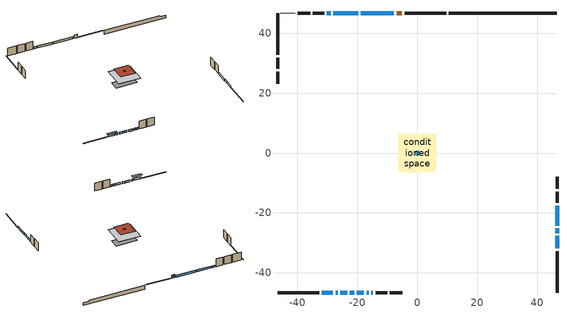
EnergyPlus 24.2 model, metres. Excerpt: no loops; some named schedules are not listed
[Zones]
conditioned space
 floor outside (Floor1 construction): -0.82,-0.82 -0.82,0.82 0.82,0.82 0.82,-0.82 z0.99
 floor adiabatic (AdiabaticFloorConstruction): -6.42,-6.42 -6.42,6.42 6.42,6.42 6.42,-6.42 z3.43
 floor foundation (Slab1 construction): -6.19,-2.82 -6.19,2.82 6.19,2.82 6.19,-2.82 z-1.32
 wall outside (RimJoist1 construction): 9.66,46.6 -4.22,46.6 / -46.6,-46.6 -32.72,-46.6 / -46.6,46.6 -46.6,32.72 / 46.6,-46.6 46.6,-32.72 z0.99:1.29
 wall outside (AdiabaticWallConstruction 1): -5.15,46.6 -6.87,46.6 z0.99:3.02
 wall outside (AdiabaticWallConstruction): -31.79,-46.6 -28.18,-46.6 z0.99:2.44; -27.26,-46.6 -26.55,-46.6 / -7.79,46.6 -18.79,46.6 / 46.6,-31.79 46.6,-27.65 / -25.63,-46.6 -23.41,-46.6 / -22.49,-46.6 -21.04,-46.6 / -20.11,-46.6 -17.8,-46.6 / 46.6,-26.72 46.6,-25.15 / -16.87,-46.6 -16.24,-46.6 / -19.71,46.6 -27.96,46.6 / 46.6,-24.22 46.6,-17.57 / -15.31,-46.6 -14.76,-46.6 / -28.89,46.6 -30.12,46.6 z0.99:2.21
 wall outside (Wall1 construction): -31.05,46.6 -34.81,46.6 / -13.84,-46.6 -10.07,-46.6 / -46.6,31.79 -46.6,28.03 / 46.6,-16.64 46.6,-12.88 z0.99:5.87
 wall outside (Wall2 construction): -35.74,46.6 -39.8,46.6 / -9.15,-46.6 -5.08,-46.6 / -46.6,27.1 -46.6,23.04 / 46.6,-11.95 46.6,-7.88 z0.99:5.87
 wall foundation (FoundationWall1 construction): 10.58,46.6,-1.32 10.58,46.6,0.99 43,46.6,0.99 43,46.6,0.24 46.6,46.6,0.24 46.6,46.6,-1.32
 wall adiabatic (Wall3 construction): -40.73,46.6 -45.67,46.6 z0.99:5.87
 window (WindowConstruction): -31.79,-46.6 -28.18,-46.6 z0.99:2.44
 window (WindowConstruction 5): -27.25,-46.6 -26.56,-46.6 z0.99:2.21
 window (WindowConstruction 6): -7.79,46.6 -18.79,46.6 z0.99:2.21
 window (WindowConstruction 7): 46.6,-31.79 46.6,-27.65 z0.99:2.21
 window (WindowConstruction 8): -25.63,-46.6 -23.42,-46.6 z0.99:2.21
 window (WindowConstruction 9): -22.49,-46.6 -21.04,-46.6 z0.99:2.21
 window (WindowConstruction 10): -20.11,-46.6 -17.8,-46.6 z0.99:2.21
 window (WindowConstruction 11): 46.6,-26.72 46.6,-25.15 z0.99:2.21
 window (WindowConstruction 12): -16.87,-46.6 -16.24,-46.6 z0.99:2.21
 window (WindowConstruction 1): -19.71,46.6 -27.96,46.6 z0.99:2.21
 window (WindowConstruction 2): 46.6,-24.22 46.6,-17.57 z0.99:2.21
 window (WindowConstruction 3): -15.31,-46.6 -14.77,-46.6 z0.99:2.21
 window (WindowConstruction 4): -28.89,46.6 -30.12,46.6 z0.99:2.21
 door (Door): -5.15,46.6 -6.86,46.6 z0.99:3.02
 ceiling adiabatic (AdiabaticFloorConstruction): 6.42,-6.42 6.42,6.42 -6.42,6.42 -6.42,-6.42 z3.43
 roof outside (Roof1 construction): -4.22,4.22 -4.22,-4.22 4.22,-4.22 4.22,4.22 z5.87
 roof outside (AdiabaticRoofConstruction): -0.57,0.57 -0.57,-0.57 0.57,-0.57 0.57,0.57 z5.87
 skylight (SkylightConstruction): -0.57,0.57 -0.57,-0.57 0.57,-0.57 0.57,0.57 z5.87
shading: -27.27,-46.6 -32.7,-46.6 -32.7,-47.82 -27.27,-47.82 z3.35
[Building]
Building 1: Terrain=Suburbs
[Site:Location]
Montreal Intl AP_QC: Latitude {deg}=45.47; Longitude {deg}=-73.74; Time Zone {hr}=-5; Elevation {m}=36; Keep Site Location Information=Yes
[Site:GroundTemperature:Shallow]
2.07863, -0.316383, -0.508184, 0.628371, 5.19101, 9.73239, 13.6695, 16.1636, 16.3755, 14.347, 10.5102, 6.10817
[Site:WaterMainsTemperature]
Calculation Method=Schedule; Temperature Schedule=mains temperature schedule
[Material] Roughness=Rough; Thermal Absorptance=0.9
Name | Thickness {m} | Conductivity {W/m-K} | Density {kg/m3} | Specific Heat {J/kg-K} | Solar Absorptance | Visible Absorptance
asphalt or fiberglass shingles | 0.00635 | 0.162714 | 1121.4 | 1465.45 | 0.84 | 0.84
asphalt or fiberglass shingles 1 | 0.00635 | 0.162714 | 1121.4 | 1465.45 | 0.7 | 0.7
concrete 4.0 in. | 0.1016 | 1.803125 | 2242.8 | 837.4 | 0.7 | 0.7
concrete 8.0 in. | 0.2032 | 1.803125 | 2242.8 | 837.4 | 0.7 | 0.7
door material | 0.04445 | 0.0451087 | 512.64 | 1214.23 | 0.7 | 0.7
exterior vertical ins | 0.0445518 | 0.029427 | 32.04 | 1214.23 | 0.7 | 0.7
floor covering | 0.0127 | 0.0433444 | 54.468 | 1339.84 | 0.6 | 0.6
floor rigid ins; rim joist rigid ins; wall rigid ins | 0.051816 | 0.029427 | 32.04 | 1214.23 | 0.7 | 0.7
floor rigid ins 1; roof rigid ins 1; wall rigid ins 2 | 0.512978 | 0.029427 | 32.04 | 1214.23 | 0.7 | 0.7
floor stud and cavity | 0.1397 | 0.0881335 | 92.3553 | 1139.71 | 0.7 | 0.7
floor stud and cavity 1 | 0.1397 | 1.75129 | 37.0049 | 1207.88 | 0.7 | 0.7
furniture material conditioned space 1 | 0.1524 | 0.115458 | 640.8 | 1214.23 | 0.6 | 0.6
gypsum board | 0.0127 | 0.160291 | 801 | 837.4 | 0.6 | 0.6
gypsum board 1 | 0.0127 | 0.160291 | 801 | 837.4 | 0.7 | 0.7
osb sheathing 0.5 in. | 0.0127 | 0.115458 | 512.64 | 1214.23 | 0.7 | 0.7
osb sheathing 0.75 in. | 0.01905 | 0.115458 | 512.64 | 1214.23 | 0.7 | 0.7
osb sheathing 2.0 in. | 0.0508 | 0.115458 | 512.64 | 1214.23 | 0.7 | 0.7
rim joist stud and cavity | 0.0508 | 0.0327625 | 125.044 | 1163.47 | 0.6 | 0.6
roof rigid ins | 0.103632 | 0.029427 | 32.04 | 1214.23 | 0.7 | 0.7
roof stud and cavity | 0.2032 | 0.259362 | 78.34581 | 1123.46 | 0.7 | 0.7
roof stud and cavity 1 | 0.18415 | 1.7868 | 37.0049 | 1207.88 | 0.6 | 0.6
wall rigid ins 1 | 0.051816 | 0.029427 | 32.04 | 1214.23 | 0 | 0
wall stud and cavity | 0.1397 | 0.155262 | 139.0536 | 1170.24 | 0.7 | 0.7
wall stud and cavity 1 | 0.1397 | 0.154657 | 139.0536 | 1170.24 | 0.7 | 0.7
wall stud and cavity 2 | 0.1397 | 0.131021 | 139.0536 | 1170.24 | 0.7 | 0.7
wall stud and cavity 3 | 0.0889 | 0.380278 | 52.3479 | 1209.89 | 0.7 | 0.7
wall stud and cavity 4 | 0.0889 | 0.391764 | 83.0341 | 1211.67 | 0.7 | 0.7
wood siding | 0.0254 | 0.102417 | 544.68 | 1172.36 | 0 | 0
wood siding 1; wood siding 2; wood siding 3 | 0.0254 | 0.102417 | 544.68 | 1172.36 | 0.7 | 0.7
[WindowMaterial:SimpleGlazingSystem]
Name | U-Factor {W/m2-K} | Solar Heat Gain Coefficient
SkylightMaterial | 3.40677 | 0.6921
WindowMaterial | 2.787898 | 0.69
WindowMaterial 1 | 2.79017 | 0.69
WindowMaterial 10 | 2.95653 | 0.63
WindowMaterial 2 | 2.96448 | 0.62
WindowMaterial 3 | 2.77597 | 0.65
WindowMaterial 4 | 2.95256 | 0.64
WindowMaterial 5 | 2.78165 | 0.67
WindowMaterial 6 | 2.78279 | 0.67
WindowMaterial 7 | 2.949721 | 0.64
WindowMaterial 8 | 3.38068 | 0.71
WindowMaterial 9 | 2.77143 | 0.64
[Construction]
AdiabaticFloorConstruction: floor stud and cavity 1, floor rigid ins 1, osb sheathing 0.75 in., floor covering
AdiabaticRoofConstruction: asphalt or fiberglass shingles 1, roof rigid ins 1, osb sheathing 0.75 in., roof stud and cavity 1
AdiabaticWallConstruction: wood siding 2, wall rigid ins 2, wall stud and cavity 3, gypsum board
AdiabaticWallConstruction 1: wood siding 3, wall rigid ins 2, wall stud and cavity 3, gypsum board
Door: door material
Floor1 construction: floor stud and cavity, floor rigid ins, osb sheathing 0.75 in., floor covering
FoundationWall1 construction: concrete 8.0 in., gypsum board 1
furniture construction conditioned space 1: furniture material conditioned space 1
PartitionWallConstruction: gypsum board, wall stud and cavity 4, gypsum board
RimJoist1 construction: wood siding 1, rim joist rigid ins, osb sheathing 2.0 in., rim joist stud and cavity
Roof1 construction: asphalt or fiberglass shingles, roof rigid ins, osb sheathing 0.75 in., roof stud and cavity, gypsum board
SkylightConstruction: SkylightMaterial
Slab1 construction: concrete 4.0 in.
Wall1 construction: wood siding, wall rigid ins, osb sheathing 0.5 in., wall stud and cavity, gypsum board
Wall2 construction: wood siding, wall rigid ins, osb sheathing 0.5 in., wall stud and cavity 1, gypsum board
Wall3 construction: wall rigid ins 1, osb sheathing 0.5 in., wall stud and cavity 2, gypsum board
WindowConstruction; WindowConstruction 2: WindowMaterial
WindowConstruction 1; WindowConstruction 6: WindowMaterial 1
WindowConstruction 10: WindowMaterial 8
WindowConstruction 11: WindowMaterial 9
WindowConstruction 12: WindowMaterial 10
WindowConstruction 3: WindowMaterial 2
WindowConstruction 4: WindowMaterial 3
WindowConstruction 5: WindowMaterial 4
WindowConstruction 7: WindowMaterial 5
WindowConstruction 8: WindowMaterial 6
WindowConstruction 9: WindowMaterial 7
[Zone]
conditioned space: Multiplier=1; Volume {m3}=586; Part of Total Floor Area=Yes
[Space]
conditioned space 1: Zone=conditioned space; Volume {m3}=586
[SurfaceProperty:ExposedFoundationPerimeter]
Slab1: Exposed Perimeter Calculation Method=TotalExposedPerimeter; Total Exposed Perimeter {m}=36.012
[InternalMass] Zone or ZoneList=conditioned space; Space or SpaceList=conditioned space 1
Name | Construction | Surface Area {m2}
furniture mass conditioned space 1 | furniture construction conditioned space 1 | 94.8522
partition wall mass | PartitionWallConstruction | 237.131
[Lights]
interior lighting: Zone or ZoneList or Space or SpaceList=conditioned space 1; Schedule=interior lighting schedule; Design Level Calculation Method=LightingLevel; Lighting Level {W}=343.2; Return Air Fraction=0; Fraction Radiant=0.6; Fraction Visible=0.2; Fraction Replaceable=1
[People]
occupants: Zone or ZoneList or Space or SpaceList=conditioned space 1; Number of People Schedule=occupants schedule; Number of People Calculation Method=People; Number of People=3; Fraction Radiant=0.314171; Sensible Heat Fraction=0.56303; Activity Level Schedule=occupants activity schedule; Carbon Dioxide Generation Rate {m3/s-W}=0; Enable ASHRAE 55 Comfort Warnings=No; Mean Radiant Temperature Calculation Type=EnclosureAveraged
[ElectricEquipment] Zone or ZoneList or Space or SpaceList=conditioned space 1; Design Level Calculation Method=EquipmentLevel
Name | Schedule | Design Level {W} | Fraction Latent | Fraction Radiant | Fraction Lost
clothes dryer | clothes dryer schedule | 140.772 | 0.015 | 0.081 | 0.85
clothes washer | clothes washer schedule | 32.1985 | 0.03 | 0.162 | 0.7
cooking range | cooking range schedule | 208.969 | 0.08 | 0.432 | 0.2
dishwasher | dishwasher schedule | 66.8632 | 0.3 | 0.18 | 0.4
fridge | fridge schedule | 72.9452 | 0 | 0.6 | 0
mech vent house fan | mech vent house fan schedule | 200 | 0 | 0 | 1
mech vent house fan cfis | mech vent house fan cfis schedule | 0 | 0 | 0 | 0
misc plug loads | misc plug loads schedule | 494.7 | 0.045 | 0.513 | 0.1
whole house fan | Always On Discrete | 0 | 0 | 0 | 1
[OtherEquipment] Zone or ZoneList or Space or SpaceList=conditioned space 1; Design Level Calculation Method=EquipmentLevel
Name | Fuel Type | Schedule | Design Level {W} | Fraction Latent | Fraction Radiant | Fraction Lost
clothes dryer 1 | Electricity | clothes dryer schedule | 0 | 0.015 | 0.081 | 0.85
cooking range 1 | Electricity | cooking range schedule | 0 | 0.08 | 0.432 | 0.2
general water use latent | None | general water use schedule | 59.3978 | 1 | 0 | 0
general water use sensible | None | general water use schedule | -58.539 | 0 | 0.6 | 0
mech vent house fan latent load | None | Always On Discrete | 0 | 1 | 0 | 0
mech vent house fan sensible load | None | Always On Discrete | 0 | 0 | 0 | 0
water heater energy adjustment1 | Electricity | Always On Discrete | 0.01 | 0 | 0 | 1
[ZoneInfiltration:DesignFlowRate] Zone or ZoneList or Space or SpaceList=conditioned space 1; Schedule=Always On Discrete; Design Flow Rate Calculation Method=Flow/Zone; Design Flow Rate {m3/s}=0
infil flow; natural vent flow; whole house fan flow
[Foundation:Kiva]
Foundation Kiva 1: Initial Indoor Air Temperature {C}=21; Wall Height Above Grade {m}=0.98999; Wall Depth Below Slab {m}=0.2032; Custom Block Material Name 1=exterior vertical ins; Custom Block Depth 1 {m}=2.30999; Custom Block X Position 1 {m}=0.2159; Custom Block Z Position 1 {m}=0
[Foundation:Kiva:Settings]
Soil Conductivity {W/m-K}=0.849921; Soil Density {kg/m3}=1842.3; Soil Specific Heat {J/kg-K}=418.7; Ground Solar Absorptivity=0.9; Ground Thermal Absorptivity=0.9; Ground Surface Roughness {m}=0.03; Far-Field Width {m}=40; Deep-Ground Boundary Condition=ZeroFlux; Deep-Ground Depth {m}=40; Minimum Cell Dimension {m}=0.2; Maximum Cell Growth Coefficient=3; Simulation Timestep=Timestep
[Exterior:Lights]
exterior lighting: Schedule=exterior lighting schedule; Design Level {W}=75.6
[Schedule:Day:Interval]
interior lighting schedule day: No, 01:00, 0.108182, 04:00, 0.0901515, 05:00, 0.0991667, 06:00, 0.162273, 07:00, 0.270455, 08:00, 0.342576, 10:00, 0.369621, 11:00, 0.351591, 12:00, 0.333561, 13:00, 0.324545, 14:00, 0.31553, 15:00, 0.333561, 16:00, 0.369621, 17:00, 0.450758, 18:00, 0.585985, 19:00, 0.775303, 20:00, 0.955606, 21:00, 0.991667, 22:00, 0.712197, 23:00, 0.360606, 24:00, 0.162273
interior lighting schedule day 1: No, 01:00, 0.100909, 04:00, 0.0840909, 05:00, 0.0925, 06:00, 0.151364, 07:00, 0.252273, 08:00, 0.319545, 10:00, 0.344773, 11:00, 0.327955, 12:00, 0.311136, 13:00, 0.302727, 14:00, 0.294318, 15:00, 0.311136, 16:00, 0.344773, 17:00, 0.420455, 18:00, 0.546591, 19:00, 0.723182, 20:00, 0.891364, 21:00, 0.925, 22:00, 0.664318, 23:00, 0.336364, 24:00, 0.151364
interior lighting schedule day 2: No, 01:00, 0.0927273, 04:00, 0.0772727, 05:00, 0.085, 06:00, 0.139091, 07:00, 0.231818, 08:00, 0.293636, 10:00, 0.316818, 11:00, 0.301364, 12:00, 0.285909, 13:00, 0.278182, 14:00, 0.270455, 15:00, 0.285909, 16:00, 0.316818, 17:00, 0.386364, 18:00, 0.502273, 19:00, 0.664545, 20:00, 0.819091, 21:00, 0.85, 22:00, 0.610455, 23:00, 0.309091, 24:00, 0.139091
interior lighting schedule default day: No, 24:00, 0
[Schedule:Week:Daily]
interior lighting schedule Week Rule - Jan1-Jan27: interior lighting schedule day, interior lighting schedule day, interior lighting schedule day, interior lighting schedule day, interior lighting schedule day, interior lighting schedule day, interior lighting schedule day, interior lighting schedule default day, interior lighting schedule default day, interior lighting schedule default day, interior lighting schedule default day, interior lighting schedule default day
interior lighting schedule Week Rule - Jan28-Feb3: interior lighting schedule day, interior lighting schedule day, interior lighting schedule day, interior lighting schedule day, interior lighting schedule day 1, interior lighting schedule day 1, interior lighting schedule day 1, interior lighting schedule default day, interior lighting schedule default day, interior lighting schedule default day, interior lighting schedule default day, interior lighting schedule default day
interior lighting schedule Week Rule - Feb4-Feb24: interior lighting schedule day 1, interior lighting schedule day 1, interior lighting schedule day 1, interior lighting schedule day 1, interior lighting schedule day 1, interior lighting schedule day 1, interior lighting schedule day 1, interior lighting schedule default day, interior lighting schedule default day, interior lighting schedule default day, interior lighting schedule default day, interior lighting schedule default day
interior lighting schedule Week Rule - Feb25-Mar3: interior lighting schedule day 1, interior lighting schedule day 1, interior lighting schedule day 1, interior lighting schedule day 1, interior lighting schedule day 2, interior lighting schedule day 2, interior lighting schedule day 2, interior lighting schedule default day, interior lighting schedule default day, interior lighting schedule default day, interior lighting schedule default day, interior lighting schedule default day
interior lighting schedule Week Rule - Mar4-Mar31: interior lighting schedule day 2, interior lighting schedule day 2, interior lighting schedule day 2, interior lighting schedule day 2, interior lighting schedule day 2, interior lighting schedule day 2, interior lighting schedule day 2, interior lighting schedule default day, interior lighting schedule default day, interior lighting schedule default day, interior lighting schedule default day, interior lighting schedule default day
interior lighting schedule Week Rule - Apr1-Apr28: interior lighting schedule day 3, interior lighting schedule day 3, interior lighting schedule day 3, interior lighting schedule day 3, interior lighting schedule day 3, interior lighting schedule day 3, interior lighting schedule day 3, interior lighting schedule default day, interior lighting schedule default day, interior lighting schedule default day, interior lighting schedule default day, interior lighting schedule default day
interior lighting schedule Week Rule - Apr29-May5: interior lighting schedule day 3, interior lighting schedule day 3, interior lighting schedule day 4, interior lighting schedule day 4, interior lighting schedule day 4, interior lighting schedule day 4, interior lighting schedule day 4, interior lighting schedule default day, interior lighting schedule default day, interior lighting schedule default day, interior lighting schedule default day, interior lighting schedule default day
interior lighting schedule Week Rule - May6-May26: interior lighting schedule day 4, interior lighting schedule day 4, interior lighting schedule day 4, interior lighting schedule day 4, interior lighting schedule day 4, interior lighting schedule day 4, interior lighting schedule day 4, interior lighting schedule default day, interior lighting schedule default day, interior lighting schedule default day, interior lighting schedule default day, interior lighting schedule default day
interior lighting schedule Week Rule - May27-Jun2: interior lighting schedule day 4, interior lighting schedule day 4, interior lighting schedule day 4, interior lighting schedule day 4, interior lighting schedule day 4, interior lighting schedule day 5, interior lighting schedule day 5, interior lighting schedule default day, interior lighting schedule default day, interior lighting schedule default day, interior lighting schedule default day, interior lighting schedule default day
interior lighting schedule Week Rule - Jun3-Jun30: interior lighting schedule day 5, interior lighting schedule day 5, interior lighting schedule day 5, interior lighting schedule day 5, interior lighting schedule day 5, interior lighting schedule day 5, interior lighting schedule day 5, interior lighting schedule default day, interior lighting schedule default day, interior lighting schedule default day, interior lighting schedule default day, interior lighting schedule default day
interior lighting schedule Week Rule - Jul1-Jul28: interior lighting schedule day 6, interior lighting schedule day 6, interior lighting schedule day 6, interior lighting schedule day 6, interior lighting schedule day 6, interior lighting schedule day 6, interior lighting schedule day 6, interior lighting schedule default day, interior lighting schedule default day, interior lighting schedule default day, interior lighting schedule default day, interior lighting schedule default day
interior lighting schedule Week Rule - Jul29-Aug4: interior lighting schedule day 6, interior lighting schedule day 6, interior lighting schedule day 6, interior lighting schedule day 7, interior lighting schedule day 7, interior lighting schedule day 7, interior lighting schedule day 7, interior lighting schedule default day, interior lighting schedule default day, interior lighting schedule default day, interior lighting schedule default day, interior lighting schedule default day
interior lighting schedule Week Rule - Aug5-Aug25: interior lighting schedule day 7, interior lighting schedule day 7, interior lighting schedule day 7, interior lighting schedule day 7, interior lighting schedule day 7, interior lighting schedule day 7, interior lighting schedule day 7, interior lighting schedule default day, interior lighting schedule default day, interior lighting schedule default day, interior lighting schedule default day, interior lighting schedule default day
interior lighting schedule Week Rule - Aug26-Sep1: interior lighting schedule day 7, interior lighting schedule day 7, interior lighting schedule day 7, interior lighting schedule day 7, interior lighting schedule day 7, interior lighting schedule day 7, interior lighting schedule day 8, interior lighting schedule default day, interior lighting schedule default day, interior lighting schedule default day, interior lighting schedule default day, interior lighting schedule default day
interior lighting schedule Week Rule - Sep2-Sep29: interior lighting schedule day 8, interior lighting schedule day 8, interior lighting schedule day 8, interior lighting schedule day 8, interior lighting schedule day 8, interior lighting schedule day 8, interior lighting schedule day 8, interior lighting schedule default day, interior lighting schedule default day, interior lighting schedule default day, interior lighting schedule default day, interior lighting schedule default day
interior lighting schedule Week Rule - Sep30-Oct6: interior lighting schedule day 8, interior lighting schedule day 9, interior lighting schedule day 9, interior lighting schedule day 9, interior lighting schedule day 9, interior lighting schedule day 9, interior lighting schedule day 9, interior lighting schedule default day, interior lighting schedule default day, interior lighting schedule default day, interior lighting schedule default day, interior lighting schedule default day
interior lighting schedule Week Rule - Oct7-Oct27: interior lighting schedule day 9, interior lighting schedule day 9, interior lighting schedule day 9, interior lighting schedule day 9, interior lighting schedule day 9, interior lighting schedule day 9, interior lighting schedule day 9, interior lighting schedule default day, interior lighting schedule default day, interior lighting schedule default day, interior lighting schedule default day, interior lighting schedule default day
interior lighting schedule Week Rule - Oct28-Nov3: interior lighting schedule day 9, interior lighting schedule day 9, interior lighting schedule day 9, interior lighting schedule day 9, interior lighting schedule day 10, interior lighting schedule day 10, interior lighting schedule day 10, interior lighting schedule default day, interior lighting schedule default day, interior lighting schedule default day, interior lighting schedule default day, interior lighting schedule default day
interior lighting schedule Week Rule - Nov4-Nov24: interior lighting schedule day 10, interior lighting schedule day 10, interior lighting schedule day 10, interior lighting schedule day 10, interior lighting schedule day 10, interior lighting schedule day 10, interior lighting schedule day 10, interior lighting schedule default day, interior lighting schedule default day, interior lighting schedule default day, interior lighting schedule default day, interior lighting schedule default day
interior lighting schedule Week Rule - Nov25-Dec1: interior lighting schedule day 10, interior lighting schedule day 10, interior lighting schedule day 10, interior lighting schedule day 10, interior lighting schedule day 10, interior lighting schedule day 10, interior lighting schedule day 11, interior lighting schedule default day, interior lighting schedule default day, interior lighting schedule default day, interior lighting schedule default day, interior lighting schedule default day
interior lighting schedule Week Rule - Dec2-Dec31: interior lighting schedule day 11, interior lighting schedule day 11, interior lighting schedule day 11, interior lighting schedule day 11, interior lighting schedule day 11, interior lighting schedule day 11, interior lighting schedule day 11, interior lighting schedule default day, interior lighting schedule default day, interior lighting schedule default day, interior lighting schedule default day, interior lighting schedule default day
occupants schedule Week Rule - Jan1-Dec31: occupants schedule day, occupants schedule day, occupants schedule day, occupants schedule day, occupants schedule day, occupants schedule day, occupants schedule day, occupants schedule default day, occupants schedule default day, occupants schedule default day, occupants schedule default day, occupants schedule default day
clothes dryer schedule Week Rule - Jan1-Dec31: clothes dryer schedule day, clothes dryer schedule day, clothes dryer schedule day, clothes dryer schedule day, clothes dryer schedule day, clothes dryer schedule day, clothes dryer schedule day, clothes dryer schedule default day, clothes dryer schedule default day, clothes dryer schedule default day, clothes dryer schedule default day, clothes dryer schedule default day
clothes washer schedule Week Rule - Jan1-Dec31: clothes washer schedule day, clothes washer schedule day, clothes washer schedule day, clothes washer schedule day, clothes washer schedule day, clothes washer schedule day, clothes washer schedule day, clothes washer schedule default day, clothes washer schedule default day, clothes washer schedule default day, clothes washer schedule default day, clothes washer schedule default day
cooking range schedule Week Rule - Jan1-Dec31: cooking range schedule day, cooking range schedule day, cooking range schedule day, cooking range schedule day, cooking range schedule day, cooking range schedule day, cooking range schedule day, cooking range schedule default day, cooking range schedule default day, cooking range schedule default day, cooking range schedule default day, cooking range schedule default day
dishwasher schedule Week Rule - Jan1-Dec31: dishwasher schedule day, dishwasher schedule day, dishwasher schedule day, dishwasher schedule day, dishwasher schedule day, dishwasher schedule day, dishwasher schedule day, dishwasher schedule default day, dishwasher schedule default day, dishwasher schedule default day, dishwasher schedule default day, dishwasher schedule default day
misc plug loads schedule Week Rule - Jan1-Dec31: misc plug loads schedule day, misc plug loads schedule day, misc plug loads schedule day, misc plug loads schedule day, misc plug loads schedule day, misc plug loads schedule day, misc plug loads schedule day, misc plug loads schedule default day, misc plug loads schedule default day, misc plug loads schedule default day, misc plug loads schedule default day, misc plug loads schedule default day
general water use schedule Week Rule - Jan1-Dec31: general water use schedule day, general water use schedule day, general water use schedule day, general water use schedule day, general water use schedule day, general water use schedule day, general water use schedule day, general water use schedule default day, general water use schedule default day, general water use schedule default day, general water use schedule default day, general water use schedule default day
exterior lighting schedule Week Rule - Jan1-Jan27: exterior lighting schedule day, exterior lighting schedule day, exterior lighting schedule day, exterior lighting schedule day, exterior lighting schedule day, exterior lighting schedule day, exterior lighting schedule day, exterior lighting schedule default day, exterior lighting schedule default day, exterior lighting schedule default day, exterior lighting schedule default day, exterior lighting schedule default day
exterior lighting schedule Week Rule - Jan28-Feb3: exterior lighting schedule day, exterior lighting schedule day, exterior lighting schedule day, exterior lighting schedule day, exterior lighting schedule day 1, exterior lighting schedule day 1, exterior lighting schedule day 1, exterior lighting schedule default day, exterior lighting schedule default day, exterior lighting schedule default day, exterior lighting schedule default day, exterior lighting schedule default day
exterior lighting schedule Week Rule - Feb4-Feb24: exterior lighting schedule day 1, exterior lighting schedule day 1, exterior lighting schedule day 1, exterior lighting schedule day 1, exterior lighting schedule day 1, exterior lighting schedule day 1, exterior lighting schedule day 1, exterior lighting schedule default day, exterior lighting schedule default day, exterior lighting schedule default day, exterior lighting schedule default day, exterior lighting schedule default day
exterior lighting schedule Week Rule - Feb25-Mar3: exterior lighting schedule day 1, exterior lighting schedule day 1, exterior lighting schedule day 1, exterior lighting schedule day 1, exterior lighting schedule day 2, exterior lighting schedule day 2, exterior lighting schedule day 2, exterior lighting schedule default day, exterior lighting schedule default day, exterior lighting schedule default day, exterior lighting schedule default day, exterior lighting schedule default day
exterior lighting schedule Week Rule - Mar4-Mar31: exterior lighting schedule day 2, exterior lighting schedule day 2, exterior lighting schedule day 2, exterior lighting schedule day 2, exterior lighting schedule day 2, exterior lighting schedule day 2, exterior lighting schedule day 2, exterior lighting schedule default day, exterior lighting schedule default day, exterior lighting schedule default day, exterior lighting schedule default day, exterior lighting schedule default day
exterior lighting schedule Week Rule - Apr1-Apr28: exterior lighting schedule day 3, exterior lighting schedule day 3, exterior lighting schedule day 3, exterior lighting schedule day 3, exterior lighting schedule day 3, exterior lighting schedule day 3, exterior lighting schedule day 3, exterior lighting schedule default day, exterior lighting schedule default day, exterior lighting schedule default day, exterior lighting schedule default day, exterior lighting schedule default day
exterior lighting schedule Week Rule - Apr29-May5: exterior lighting schedule day 3, exterior lighting schedule day 3, exterior lighting schedule day 4, exterior lighting schedule day 4, exterior lighting schedule day 4, exterior lighting schedule day 4, exterior lighting schedule day 4, exterior lighting schedule default day, exterior lighting schedule default day, exterior lighting schedule default day, exterior lighting schedule default day, exterior lighting schedule default day
exterior lighting schedule Week Rule - May6-May26: exterior lighting schedule day 4, exterior lighting schedule day 4, exterior lighting schedule day 4, exterior lighting schedule day 4, exterior lighting schedule day 4, exterior lighting schedule day 4, exterior lighting schedule day 4, exterior lighting schedule default day, exterior lighting schedule default day, exterior lighting schedule default day, exterior lighting schedule default day, exterior lighting schedule default day
exterior lighting schedule Week Rule - May27-Jun2: exterior lighting schedule day 4, exterior lighting schedule day 4, exterior lighting schedule day 4, exterior lighting schedule day 4, exterior lighting schedule day 4, exterior lighting schedule day 5, exterior lighting schedule day 5, exterior lighting schedule default day, exterior lighting schedule default day, exterior lighting schedule default day, exterior lighting schedule default day, exterior lighting schedule default day
exterior lighting schedule Week Rule - Jun3-Jun30: exterior lighting schedule day 5, exterior lighting schedule day 5, exterior lighting schedule day 5, exterior lighting schedule day 5, exterior lighting schedule day 5, exterior lighting schedule day 5, exterior lighting schedule day 5, exterior lighting schedule default day, exterior lighting schedule default day, exterior lighting schedule default day, exterior lighting schedule default day, exterior lighting schedule default day
exterior lighting schedule Week Rule - Jul1-Jul28: exterior lighting schedule day 6, exterior lighting schedule day 6, exterior lighting schedule day 6, exterior lighting schedule day 6, exterior lighting schedule day 6, exterior lighting schedule day 6, exterior lighting schedule day 6, exterior lighting schedule default day, exterior lighting schedule default day, exterior lighting schedule default day, exterior lighting schedule default day, exterior lighting schedule default day
exterior lighting schedule Week Rule - Jul29-Aug4: exterior lighting schedule day 6, exterior lighting schedule day 6, exterior lighting schedule day 6, exterior lighting schedule day 7, exterior lighting schedule day 7, exterior lighting schedule day 7, exterior lighting schedule day 7, exterior lighting schedule default day, exterior lighting schedule default day, exterior lighting schedule default day, exterior lighting schedule default day, exterior lighting schedule default day
exterior lighting schedule Week Rule - Aug5-Aug25: exterior lighting schedule day 7, exterior lighting schedule day 7, exterior lighting schedule day 7, exterior lighting schedule day 7, exterior lighting schedule day 7, exterior lighting schedule day 7, exterior lighting schedule day 7, exterior lighting schedule default day, exterior lighting schedule default day, exterior lighting schedule default day, exterior lighting schedule default day, exterior lighting schedule default day
exterior lighting schedule Week Rule - Aug26-Sep1: exterior lighting schedule day 7, exterior lighting schedule day 7, exterior lighting schedule day 7, exterior lighting schedule day 7, exterior lighting schedule day 7, exterior lighting schedule day 7, exterior lighting schedule day 8, exterior lighting schedule default day, exterior lighting schedule default day, exterior lighting schedule default day, exterior lighting schedule default day, exterior lighting schedule default day
exterior lighting schedule Week Rule - Sep2-Sep29: exterior lighting schedule day 8, exterior lighting schedule day 8, exterior lighting schedule day 8, exterior lighting schedule day 8, exterior lighting schedule day 8, exterior lighting schedule day 8, exterior lighting schedule day 8, exterior lighting schedule default day, exterior lighting schedule default day, exterior lighting schedule default day, exterior lighting schedule default day, exterior lighting schedule default day
exterior lighting schedule Week Rule - Sep30-Oct6: exterior lighting schedule day 8, exterior lighting schedule day 9, exterior lighting schedule day 9, exterior lighting schedule day 9, exterior lighting schedule day 9, exterior lighting schedule day 9, exterior lighting schedule day 9, exterior lighting schedule default day, exterior lighting schedule default day, exterior lighting schedule default day, exterior lighting schedule default day, exterior lighting schedule default day
exterior lighting schedule Week Rule - Oct7-Oct27: exterior lighting schedule day 9, exterior lighting schedule day 9, exterior lighting schedule day 9, exterior lighting schedule day 9, exterior lighting schedule day 9, exterior lighting schedule day 9, exterior lighting schedule day 9, exterior lighting schedule default day, exterior lighting schedule default day, exterior lighting schedule default day, exterior lighting schedule default day, exterior lighting schedule default day
exterior lighting schedule Week Rule - Oct28-Nov3: exterior lighting schedule day 9, exterior lighting schedule day 9, exterior lighting schedule day 9, exterior lighting schedule day 9, exterior lighting schedule day 10, exterior lighting schedule day 10, exterior lighting schedule day 10, exterior lighting schedule default day, exterior lighting schedule default day, exterior lighting schedule default day, exterior lighting schedule default day, exterior lighting schedule default day
exterior lighting schedule Week Rule - Nov4-Nov24: exterior lighting schedule day 10, exterior lighting schedule day 10, exterior lighting schedule day 10, exterior lighting schedule day 10, exterior lighting schedule day 10, exterior lighting schedule day 10, exterior lighting schedule day 10, exterior lighting schedule default day, exterior lighting schedule default day, exterior lighting schedule default day, exterior lighting schedule default day, exterior lighting schedule default day
exterior lighting schedule Week Rule - Nov25-Dec1: exterior lighting schedule day 10, exterior lighting schedule day 10, exterior lighting schedule day 10, exterior lighting schedule day 10, exterior lighting schedule day 10, exterior lighting schedule day 10, exterior lighting schedule day 11, exterior lighting schedule default day, exterior lighting schedule default day, exterior lighting schedule default day, exterior lighting schedule default day, exterior lighting schedule default day
exterior lighting schedule Week Rule - Dec2-Dec31: exterior lighting schedule day 11, exterior lighting schedule day 11, exterior lighting schedule day 11, exterior lighting schedule day 11, exterior lighting schedule day 11, exterior lighting schedule day 11, exterior lighting schedule day 11, exterior lighting schedule default day, exterior lighting schedule default day, exterior lighting schedule default day, exterior lighting schedule default day, exterior lighting schedule default day
[Schedule:Year]
interior lighting schedule: interior lighting schedule Week Rule - Jan1-Jan27, 1, 1, 1, 27, interior lighting schedule Week Rule - Jan28-Feb3, 1, 28, 2, 3, interior lighting schedule Week Rule - Feb4-Feb24, 2, 4, 2, 24, interior lighting schedule Week Rule - Feb25-Mar3, 2, 25, 3, 3, interior lighting schedule Week Rule - Mar4-Mar31, 3, 4, 3, 31, interior lighting schedule Week Rule - Apr1-Apr28, 4, 1, 4, 28, interior lighting schedule Week Rule - Apr29-May5, 4, 29, 5, 5, interior lighting schedule Week Rule - May6-May26, 5, 6, 5, 26, interior lighting schedule Week Rule - May27-Jun2, 5, 27, 6, 2, interior lighting schedule Week Rule - Jun3-Jun30, 6, 3, 6, 30, interior lighting schedule Week Rule - Jul1-Jul28, 7, 1, 7, 28, interior lighting schedule Week Rule - Jul29-Aug4, 7, 29, 8, 4, interior lighting schedule Week Rule - Aug5-Aug25, 8, 5, 8, 25, interior lighting schedule Week Rule - Aug26-Sep1, 8, 26, 9, 1, interior lighting schedule Week Rule - Sep2-Sep29, 9, 2, 9, 29, interior lighting schedule Week Rule - Sep30-Oct6, 9, 30, 10, 6, interior lighting schedule Week Rule - Oct7-Oct27, 10, 7, 10, 27, interior lighting schedule Week Rule - Oct28-Nov3, 10, 28, 11, 3, interior lighting schedule Week Rule - Nov4-Nov24, 11, 4, 11, 24, interior lighting schedule Week Rule - Nov25-Dec1, 11, 25, 12, 1, interior lighting schedule Week Rule - Dec2-Dec31, 12, 2, 12, 31
occupants schedule: occupants schedule Week Rule - Jan1-Dec31, 1, 1, 12, 31
clothes dryer schedule: clothes dryer schedule Week Rule - Jan1-Dec31, 1, 1, 12, 31
clothes washer schedule: clothes washer schedule Week Rule - Jan1-Dec31, 1, 1, 12, 31
cooking range schedule: cooking range schedule Week Rule - Jan1-Dec31, 1, 1, 12, 31
dishwasher schedule: dishwasher schedule Week Rule - Jan1-Dec31, 1, 1, 12, 31
misc plug loads schedule: misc plug loads schedule Week Rule - Jan1-Dec31, 1, 1, 12, 31
general water use schedule: general water use schedule Week Rule - Jan1-Dec31, 1, 1, 12, 31
exterior lighting schedule: exterior lighting schedule Week Rule - Jan1-Jan27, 1, 1, 1, 27, exterior lighting schedule Week Rule - Jan28-Feb3, 1, 28, 2, 3, exterior lighting schedule Week Rule - Feb4-Feb24, 2, 4, 2, 24, exterior lighting schedule Week Rule - Feb25-Mar3, 2, 25, 3, 3, exterior lighting schedule Week Rule - Mar4-Mar31, 3, 4, 3, 31, exterior lighting schedule Week Rule - Apr1-Apr28, 4, 1, 4, 28, exterior lighting schedule Week Rule - Apr29-May5, 4, 29, 5, 5, exterior lighting schedule Week Rule - May6-May26, 5, 6, 5, 26, exterior lighting schedule Week Rule - May27-Jun2, 5, 27, 6, 2, exterior lighting schedule Week Rule - Jun3-Jun30, 6, 3, 6, 30, exterior lighting schedule Week Rule - Jul1-Jul28, 7, 1, 7, 28, exterior lighting schedule Week Rule - Jul29-Aug4, 7, 29, 8, 4, exterior lighting schedule Week Rule - Aug5-Aug25, 8, 5, 8, 25, exterior lighting schedule Week Rule - Aug26-Sep1, 8, 26, 9, 1, exterior lighting schedule Week Rule - Sep2-Sep29, 9, 2, 9, 29, exterior lighting schedule Week Rule - Sep30-Oct6, 9, 30, 10, 6, exterior lighting schedule Week Rule - Oct7-Oct27, 10, 7, 10, 27, exterior lighting schedule Week Rule - Oct28-Nov3, 10, 28, 11, 3, exterior lighting schedule Week Rule - Nov4-Nov24, 11, 4, 11, 24, exterior lighting schedule Week Rule - Nov25-Dec1, 11, 25, 12, 1, exterior lighting schedule Week Rule - Dec2-Dec31, 12, 2, 12, 31
[Schedule:Constant]
Name | Hourly Value
occupants activity schedule | 117.228
fridge schedule | 0
mech vent house fan schedule; mech vent house fan cfis schedule; Always On Discrete | 1
[Schedule:Compact]
mains temperature schedule: Through: 01/01, For: AllDays, Until: 24:00, 6.56833, Through: 01/02, For: AllDays, Until: 24:00, 6.48722, Through: 01/03, For: AllDays, Until: 24:00, 6.40722, Through: 01/04, For: AllDays, Until: 24:00, 6.32889, Through: 01/05, For: AllDays, Until: 24:00, 6.25167, Through: 01/06, For: AllDays, Until: 24:00, 6.17611, Through: 01/07, For: AllDays, Until: 24:00, 6.10222, Through: 01/08, For: AllDays, Until: 24:00, 6.02944, Through: 01/09, For: AllDays, Until: 24:00, 5.95833, Through: 01/10, For: AllDays, Until: 24:00, 5.88889, Through: 01/11, For: AllDays, Until: 24:00, 5.82056, Through: 01/12, For: AllDays, Until: 24:00, 5.75444, Through: 01/13, For: AllDays, Until: 24:00, 5.68944, Through: 01/14, For: AllDays, Until: 24:00, 5.62611, Through: 01/15, For: AllDays, Until: 24:00, 5.56444, Through: 01/16, For: AllDays, Until: 24:00, 5.50444, Through: 01/17, For: AllDays, Until: 24:00, 5.44611, Through: 01/18, For: AllDays, Until: 24:00, 5.38944, Through: 01/19, For: AllDays, Until: 24:00, 5.33389, Through: 01/20, For: AllDays, Until: 24:00, 5.28111, Through: 01/21, For: AllDays, Until: 24:00, 5.22944, Through: 01/22, For: AllDays, Until: 24:00, 5.17944, Through: 01/23, For: AllDays, Until: 24:00, 5.13111, Through: 01/24, For: AllDays, Until: 24:00, 5.085, Through: 01/25, For: AllDays, Until: 24:00, 5.04056, Through: 01/26, For: AllDays, Until: 24:00, 4.99778, Through: 01/27, For: AllDays, Until: 24:00, 4.95667, Through: 01/28, For: AllDays, Until: 24:00, 4.91778, Through: 01/29, For: AllDays, Until: 24:00, 4.88056, Through: 01/30, For: AllDays, Until: 24:00, 4.845, Through: 01/31, For: AllDays, Until: 24:00, 4.81167, Through: 02/01, For: AllDays, Until: 24:00, 4.77944, Through: 02/02, For: AllDays, Until: 24:00, 4.75, Through: 02/03, For: AllDays, Until: 24:00, 4.72167, Through: 02/04, For: AllDays, Until: 24:00, 4.69611, Through: 02/05, For: AllDays, Until: 24:00, 4.67167, Through: 02/06, For: AllDays, Until: 24:00, 4.64944, Through: 02/07, For: AllDays, Until: 24:00, 4.62889, Through: 02/08, For: AllDays, Until: 24:00, 4.61056, Through: 02/09, For: AllDays, Until: 24:00, 4.59389, Through: 02/10, For: AllDays, Until: 24:00, 4.57944, Through: 02/11, For: AllDays, Until: 24:00, 4.56667, Through: 02/12, For: AllDays, Until: 24:00, 4.55611, Through: 02/13, For: AllDays, Until: 24:00, 4.54722, Through: 02/14, For: AllDays, Until: 24:00, 4.54056, Through: 02/15, For: AllDays, Until: 24:00, 4.53556, Through: 02/16, For: AllDays, Until: 24:00, 4.53278, Through: 02/17, For: AllDays, Until: 24:00, 4.53167, Through: 02/18, For: AllDays, Until: 24:00, 4.53278, Through: 02/19, For: AllDays, Until: 24:00, 4.53556, Through: 02/20, For: AllDays, Until: 24:00, 4.54056, Through: 02/21, For: AllDays, Until: 24:00, 4.54722, Through: 02/22, For: AllDays, Until: 24:00, 4.55611, Through: 02/23, For: AllDays, Until: 24:00, 4.56667, Through: 02/24, For: AllDays, Until: 24:00, 4.57944, Through: 02/25, For: AllDays, Until: 24:00, 4.59389, Through: 02/26, For: AllDays, Until: 24:00, 4.61056, Through: 02/27, For: AllDays, Until: 24:00, 4.62889, Through: 02/28, For: AllDays, Until: 24:00, 4.64889, Through: 03/01, For: AllDays, Until: 24:00, 4.67111, Through: 03/02, For: AllDays, Until: 24:00, 4.69556, Through: 03/03, For: AllDays, Until: 24:00, 4.72167, Through: 03/04, For: AllDays, Until: 24:00, 4.74944, Through: 03/05, For: AllDays, Until: 24:00, 4.77944, Through: 03/06, For: AllDays, Until: 24:00, 4.81111, Through: 03/07, For: AllDays, Until: 24:00, 4.84444, Through: 03/08, For: AllDays, Until: 24:00, 4.88, Through: 03/09, For: AllDays, Until: 24:00, 4.91722, Through: 03/10, For: AllDays, Until: 24:00, 4.95611, Through: 03/11, For: AllDays, Until: 24:00, 4.99722, Through: 03/12, For: AllDays, Until: 24:00, 5.04, Through: 03/13, For: AllDays, Until: 24:00, 5.08444, Through: 03/14, For: AllDays, Until: 24:00, 5.13056, Through: 03/15, For: AllDays, Until: 24:00, 5.17889, Through: 03/16, For: AllDays, Until: 24:00, 5.22833, Through: 03/17, For: AllDays, Until: 24:00, 5.28, Through: 03/18, For: AllDays, Until: 24:00, 5.33333, Through: 03/19, For: AllDays, Until: 24:00, 5.38833, Through: 03/20, For: AllDays, Until: 24:00, 5.445, Through: 03/21, For: AllDays, Until: 24:00, 5.50333, Through: 03/22, For: AllDays, Until: 24:00, 5.56333, Through: 03/23, For: AllDays, Until: 24:00, 5.625, Through: 03/24, For: AllDays, Until: 24:00, 5.68833, Through: 03/25, For: AllDays, Until: 24:00, 5.75333, Through: 03/26, For: AllDays, Until: 24:00, 5.81944, Through: 03/27, For: AllDays, Until: 24:00, 5.88778, Through: 03/28, For: AllDays, Until: 24:00, 5.95722, Through: 03/29, For: AllDays, Until: 24:00, 6.02833, Through: 03/30, For: AllDays, Until: 24:00, 6.10111, Through: 03/31, For: AllDays, Until: 24:00, 6.175, Through: 04/01, For: AllDays, Until: 24:00, 6.25056, Through: 04/02, For: AllDays, Until: 24:00, 6.32778, Through: 04/03, For: AllDays, Until: 24:00, 6.40611, Through: 04/04, For: AllDays, Until: 24:00, 6.48556, Through: 04/05, For: AllDays, Until: 24:00, 6.56722, Through: 04/06, For: AllDays, Until: 24:00, 6.64944, Through: 04/07, For: AllDays, Until: 24:00, 6.73333, Through: 04/08, For: AllDays, Until: 24:00, 6.81833, Through: 04/09, For: AllDays, Until: 24:00, 6.905, Through: 04/10, For: AllDays, Until: 24:00, 6.99278, Through: 04/11, For: AllDays, Until: 24:00, 7.08111, Through: 04/12, For: AllDays, Until: 24:00, 7.17167, Through: 04/13, For: AllDays, Until: 24:00, 7.26278, Through: 04/14, For: AllDays, Until: 24:00, 7.355, Through: 04/15, For: AllDays, Until: 24:00, 7.44833, Through: 04/16, For: AllDays, Until: 24:00, 7.54278, Through: 04/17, For: AllDays, Until: 24:00, 7.63889, Through: 04/18, For: AllDays, Until: 24:00, 7.735, Through: 04/19, For: AllDays, Until: 24:00, 7.83278, Through: 04/20, For: AllDays, Until: 24:00, 7.93167, Through: 04/21, For: AllDays, Until: 24:00, 8.03111, Through: 04/22, For: AllDays, Until: 24:00, 8.13167, Through: 04/23, For: AllDays, Until: 24:00, 8.23278, Through: 04/24, For: AllDays, Until: 24:00, 8.335, Through: 04/25, For: AllDays, Until: 24:00, 8.43778, Through: 04/26, For: AllDays, Until: 24:00, 8.54167, Through: 04/27, For: AllDays, Until: 24:00, 8.64611, Through: 04/28, For: AllDays, Until: 24:00, 8.75167, Through: 04/29, For: AllDays, Until: 24:00, 8.85778, Through: 04/30, For: AllDays, Until: 24:00, 8.96444, Through: 05/01, For: AllDays, Until: 24:00, 9.07167, Through: 05/02, For: AllDays, Until: 24:00, 9.17944, Through: 05/03, For: AllDays, Until: 24:00, 9.28778, Through: 05/04, For: AllDays, Until: 24:00, 9.39667, Through: 05/05, For: AllDays, Until: 24:00, 9.50667, Through: 05/06, For: AllDays, Until: 24:00, 9.61667, Through: 05/07, For: AllDays, Until: 24:00, 9.72667, Through: 05/08, For: AllDays, Until: 24:00, 9.83778, Through: 05/09, For: AllDays, Until: 24:00, 9.94889, Through: 05/10, For: AllDays, Until: 24:00, 10.0606, Through: 05/11, For: AllDays, Until: 24:00, 10.1722, Through: 05/12, For: AllDays, Until: 24:00, 10.2844, Through: 05/13, For: AllDays, Until: 24:00, 10.3967, Through: 05/14, For: AllDays, Until: 24:00, 10.5094, Through: 05/15, For: AllDays, Until: 24:00, 10.6222, Through: 05/16, For: AllDays, Until: 24:00, 10.735, Through: 05/17, For: AllDays, Until: 24:00, 10.8478, Through: 05/18, For: AllDays, Until: 24:00, 10.9611, Through: 05/19, For: AllDays, Until: 24:00, 11.0744, Through: 05/20, For: AllDays, Until: 24:00, 11.1872, Through: 05/21, For: AllDays, Until: 24:00, 11.3006, Through: 05/22, For: AllDays, Until: 24:00, 11.4133, Through: 05/23, For: AllDays, Until: 24:00, 11.5267, Through: 05/24, For: AllDays, Until: 24:00, 11.6394, Through: 05/25, For: AllDays, Until: 24:00, 11.7522, Through: 05/26, For: AllDays, Until: 24:00, 11.8644, Through: 05/27, For: AllDays, Until: 24:00, 11.9767, Through: 05/28, For: AllDays, Until: 24:00, 12.0889, Through: 05/29, For: AllDays, Until: 24:00, 12.2006, Through: 05/30, For: AllDays, Until: 24:00, 12.3122, Through: 05/31, For: AllDays, Until: 24:00, 12.4228, Through: 06/01, For: AllDays, Until: 24:00, 12.5339, Through: 06/02, For: AllDays, Until: 24:00, 12.6439, Through: 06/03, For: AllDays, Until: 24:00, 12.7539, Through: 06/04, For: AllDays, Until: 24:00, 12.8628, Through: 06/05, For: AllDays, Until: 24:00, 12.9717, Through: 06/06, For: AllDays, Until: 24:00, 13.08, Through: 06/07, For: AllDays, Until: 24:00, 13.1878, Through: 06/08, For: AllDays, Until: 24:00, 13.2944, Through: 06/09, For: AllDays, Until: 24:00, 13.4011, Through: 06/10, For: AllDays, Until: 24:00, 13.5067, Through: 06/11, For: AllDays, Until: 24:00, 13.6117, Through: 06/12, For: AllDays, Until: 24:00, 13.7156, Through: 06/13, For: AllDays, Until: 24:00, 13.8194, Through: 06/14, For: AllDays, Until: 24:00, 13.9222, Through: 06/15, For: AllDays, Until: 24:00, 14.0239, Through: 06/16, For: AllDays, Until: 24:00, 14.125, Through: 06/17, For: AllDays, Until: 24:00, 14.225, Through: 06/18, For: AllDays, Until: 24:00, 14.3239, Through: 06/19, For: AllDays, Until: 24:00, 14.4222, Through: 06/20, For: AllDays, Until: 24:00, 14.5194, Through: 06/21, For: AllDays, Until: 24:00, 14.6156, Through: 06/22, For: AllDays, Until: 24:00, 14.7106, Through: 06/23, For: AllDays, Until: 24:00, 14.805, Through: 06/24, For: AllDays, Until: 24:00, 14.8978, Through: 06/25, For: AllDays, Until: 24:00, 14.9894, Through: 06/26, For: AllDays, Until: 24:00, 15.0806, Through: 06/27, For: AllDays, Until: 24:00, 15.17, Through: 06/28, For: AllDays, Until: 24:00, 15.2583, Through: 06/29, For: AllDays, Until: 24:00, 15.3456, Through: 06/30, For: AllDays, Until: 24:00, 15.4311, Through: 07/01, For: AllDays, Until: 24:00, 15.5161, Through: 07/02, For: AllDays, Until: 24:00, 15.5989, Through: 07/03, For: AllDays, Until: 24:00, 15.6811, Through: 07/04, For: AllDays, Until: 24:00, 15.7617, Through: 07/05, For: AllDays, Until: 24:00, 15.8411, Through: 07/06, For: AllDays, Until: 24:00, 15.9189, Through: 07/07, For: AllDays, Until: 24:00, 15.995, Through: 07/08, For: AllDays, Until: 24:00, 16.07, Through: 07/09, For: AllDays, Until: 24:00, 16.1433, Through: 07/10, For: AllDays, Until: 24:00, 16.2156, Through: 07/11, For: AllDays, Until: 24:00, 16.2861, Through: 07/12, For: AllDays, Until: 24:00, 16.355, Through: 07/13, For: AllDays, Until: 24:00, 16.4222, Through: 07/14, For: AllDays, Until: 24:00, 16.4878, Through: 07/15, For: AllDays, Until: 24:00, 16.5522, Through: 07/16, For: AllDays, Until: 24:00, 16.615, Through: 07/17, For: AllDays, Until: 24:00, 16.6756, Through: 07/18, For: AllDays, Until: 24:00, 16.735, Through: 07/19, For: AllDays, Until: 24:00, 16.7928, Through: 07/20, For: AllDays, Until: 24:00, 16.8489, Through: 07/21, For: AllDays, Until: 24:00, 16.9028, Through: 07/22, For: AllDays, Until: 24:00, 16.9556, Through: 07/23, For: AllDays, Until: 24:00, 17.0061, Through: 07/24, For: AllDays, Until: 24:00, 17.0556, Through: 07/25, For: AllDays, Until: 24:00, 17.1028, Through: 07/26, For: AllDays, Until: 24:00, 17.1483, Through: 07/27, For: AllDays, Until: 24:00, 17.1917, Through: 07/28, For: AllDays, Until: 24:00, 17.2339, Through: 07/29, For: AllDays, Until: 24:00, 17.2739, Through: 07/30, For: AllDays, Until: 24:00, 17.3122, Through: 07/31, For: AllDays, Until: 24:00, 17.3489, Through: 08/01, For: AllDays, Until: 24:00, 17.3833, Through: 08/02, For: AllDays, Until: 24:00, 17.4161, Through: 08/03, For: AllDays, Until: 24:00, 17.4467, Through: 08/04, For: AllDays, Until: 24:00, 17.4761, Through: 08/05, For: AllDays, Until: 24:00, 17.5028, Through: 08/06, For: AllDays, Until: 24:00, 17.5283, Through: 08/07, For: AllDays, Until: 24:00, 17.5517, Through: 08/08, For: AllDays, Until: 24:00, 17.5728, Through: 08/09, For: AllDays, Until: 24:00, 17.5922, Through: 08/10, For: AllDays, Until: 24:00, 17.61, Through: 08/11, For: AllDays, Until: 24:00, 17.6256, Through: 08/12, For: AllDays, Until: 24:00, 17.6394, Through: 08/13, For: AllDays, Until: 24:00, 17.6511, Through: 08/14, For: AllDays, Until: 24:00, 17.6611, Through: 08/15, For: AllDays, Until: 24:00, 17.6689, Through: 08/16, For: AllDays, Until: 24:00, 17.675, Through: 08/17, For: AllDays, Until: 24:00, 17.6789, Through: 08/18, For: AllDays, Until: 24:00, 17.6811, Through: 08/19, For: AllDays, Until: 24:00, 17.6811, Through: 08/20, For: AllDays, Until: 24:00, 17.6794, Through: 08/21, For: AllDays, Until: 24:00, 17.6756, Through: 08/22, For: AllDays, Until: 24:00, 17.67, Through: 08/23, For: AllDays, Until: 24:00, 17.6622, Through: 08/24, For: AllDays, Until: 24:00, 17.6528, Through: 08/25, For: AllDays, Until: 24:00, 17.6411, Through: 08/26, For: AllDays, Until: 24:00, 17.6278, Through: 08/27, For: AllDays, Until: 24:00, 17.6122, Through: 08/28, For: AllDays, Until: 24:00, 17.595, Through: 08/29, For: AllDays, Until: 24:00, 17.5756, Through: 08/30, For: AllDays, Until: 24:00, 17.5544, Through: 08/31, For: AllDays, Until: 24:00, 17.5311, Through: 09/01, For: AllDays, Until: 24:00, 17.5061, Through: 09/02, For: AllDays, Until: 24:00, 17.4794, Through: 09/03, For: AllDays, Until: 24:00, 17.4506, Through: 09/04, For: AllDays, Until: 24:00, 17.42, Through: 09/05, For: AllDays, Until: 24:00, 17.3878, Through: 09/06, For: AllDays, Until: 24:00, 17.3533, Through: 09/07, For: AllDays, Until: 24:00, 17.3172, Through: 09/08, For: AllDays, Until: 24:00, 17.2789, Through: 09/09, For: AllDays, Until: 24:00, 17.2389, Through: 09/10, For: AllDays, Until: 24:00, 17.1972, Through: 09/11, For: AllDays, Until: 24:00, 17.1539, Through: 09/12, For: AllDays, Until: 24:00, 17.1083, Through: 09/13, For: AllDays, Until: 24:00, 17.0617, Through: 09/14, For: AllDays, Until: 24:00, 17.0128, Through: 09/15, For: AllDays, Until: 24:00, 16.9622, Through: 09/16, For: AllDays, Until: 24:00, 16.9094, Through: 09/17, For: AllDays, Until: 24:00, 16.8556, Through: 09/18, For: AllDays, Until: 24:00, 16.8, Through: 09/19, For: AllDays, Until: 24:00, 16.7422, Through: 09/20, For: AllDays, Until: 24:00, 16.6833, Through: 09/21, For: AllDays, Until: 24:00, 16.6228, Through: 09/22, For: AllDays, Until: 24:00, 16.56, Through: 09/23, For: AllDays, Until: 24:00, 16.4961, Through: 09/24, For: AllDays, Until: 24:00, 16.4306, Through: 09/25, For: AllDays, Until: 24:00, 16.3633, Through: 09/26, For: AllDays, Until: 24:00, 16.295, Through: 09/27, For: AllDays, Until: 24:00, 16.2244, Through: 09/28, For: AllDays, Until: 24:00, 16.1528, Through: 09/29, For: AllDays, Until: 24:00, 16.0794, Through: 09/30, For: AllDays, Until: 24:00, 16.0044, Through: 10/01, For: AllDays, Until: 24:00, 15.9283, Through: 10/02, For: AllDays, Until: 24:00, 15.8511, Through: 10/03, For: AllDays, Until: 24:00, 15.7717, Through: 10/04, For: AllDays, Until: 24:00, 15.6917, Through: 10/05, For: AllDays, Until: 24:00, 15.6094, Through: 10/06, For: AllDays, Until: 24:00, 15.5267, Through: 10/07, For: AllDays, Until: 24:00, 15.4422, Through: 10/08, For: AllDays, Until: 24:00, 15.3567, Through: 10/09, For: AllDays, Until: 24:00, 15.2694, Through: 10/10, For: AllDays, Until: 24:00, 15.1811, Through: 10/11, For: AllDays, Until: 24:00, 15.0917, Through: 10/12, For: AllDays, Until: 24:00, 15.0011, Through: 10/13, For: AllDays, Until: 24:00, 14.9094, Through: 10/14, For: AllDays, Until: 24:00, 14.8167, Through: 10/15, For: AllDays, Until: 24:00, 14.7228, Through: 10/16, For: AllDays, Until: 24:00, 14.6278, Through: 10/17, For: AllDays, Until: 24:00, 14.5317, Through: 10/18, For: AllDays, Until: 24:00, 14.4344, Through: 10/19, For: AllDays, Until: 24:00, 14.3367, Through: 10/20, For: AllDays, Until: 24:00, 14.2378, Through: 10/21, For: AllDays, Until: 24:00, 14.1378, Through: 10/22, For: AllDays, Until: 24:00, 14.0367, Through: 10/23, For: AllDays, Until: 24:00, 13.935, Through: 10/24, For: AllDays, Until: 24:00, 13.8322, Through: 10/25, For: AllDays, Until: 24:00, 13.7289, Through: 10/26, For: AllDays, Until: 24:00, 13.625, Through: 10/27, For: AllDays, Until: 24:00, 13.52, Through: 10/28, For: AllDays, Until: 24:00, 13.4144, Through: 10/29, For: AllDays, Until: 24:00, 13.3083, Through: 10/30, For: AllDays, Until: 24:00, 13.2011, Through: 10/31, For: AllDays, Until: 24:00, 13.0939, Through: 11/01, For: AllDays, Until: 24:00, 12.9856, Through: 11/02, For: AllDays, Until: 24:00, 12.8767, Through: 11/03, For: AllDays, Until: 24:00, 12.7678, Through: 11/04, For: AllDays, Until: 24:00, 12.6578, Through: 11/05, For: AllDays, Until: 24:00, 12.5478, Through: 11/06, For: AllDays, Until: 24:00, 12.4372, Through: 11/07, For: AllDays, Until: 24:00, 12.3261, Through: 11/08, For: AllDays, Until: 24:00, 12.215, Through: 11/09, For: AllDays, Until: 24:00, 12.1033, Through: 11/10, For: AllDays, Until: 24:00, 11.9911, Through: 11/11, For: AllDays, Until: 24:00, 11.8789, Through: 11/12, For: AllDays, Until: 24:00, 11.7667, Through: 11/13, For: AllDays, Until: 24:00, 11.6539, Through: 11/14, For: AllDays, Until: 24:00, 11.5411, Through: 11/15, For: AllDays, Until: 24:00, 11.4278, Through: 11/16, For: AllDays, Until: 24:00, 11.315, Through: 11/17, For: AllDays, Until: 24:00, 11.2017, Through: 11/18, For: AllDays, Until: 24:00, 11.0889, Through: 11/19, For: AllDays, Until: 24:00, 10.9756, Through: 11/20, For: AllDays, Until: 24:00, 10.8622, Through: 11/21, For: AllDays, Until: 24:00, 10.7494, Through: 11/22, For: AllDays, Until: 24:00, 10.6367, Through: 11/23, For: AllDays, Until: 24:00, 10.5239, Through: 11/24, For: AllDays, Until: 24:00, 10.4111, Through: 11/25, For: AllDays, Until: 24:00, 10.2989, Through: 11/26, For: AllDays, Until: 24:00, 10.1867, Through: 11/27, For: AllDays, Until: 24:00, 10.0744, Through: 11/28, For: AllDays, Until: 24:00, 9.96333, Through: 11/29, For: AllDays, Until: 24:00, 9.85167, Through: 11/30, For: AllDays, Until: 24:00, 9.74111, Through: 12/01, For: AllDays, Until: 24:00, 9.63056, Through: 12/02, For: AllDays, Until: 24:00, 9.52056, Through: 12/03, For: AllDays, Until: 24:00, 9.41111, Through: 12/04, For: AllDays, Until: 24:00, 9.30167, Through: 12/05, For: AllDays, Until: 24:00, 9.19333, Through: 12/06, For: AllDays, Until: 24:00, 9.08556, Through: 12/07, For: AllDays, Until: 24:00, 8.97778, Through: 12/08, For: AllDays, Until: 24:00, 8.87111, Through: 12/09, For: AllDays, Until: 24:00, 8.765, Through: 12/10, For: AllDays, Until: 24:00, 8.66, Through: 12/11, For: AllDays, Until: 24:00, 8.555, Through: 12/12, For: AllDays, Until: 24:00, 8.45111, Through: 12/13, For: AllDays, Until: 24:00, 8.34833, Through: 12/14, For: AllDays, Until: 24:00, 8.24611, Through: 12/15, For: AllDays, Until: 24:00, 8.14444, Through: 12/16, For: AllDays, Until: 24:00, 8.04389, Through: 12/17, For: AllDays, Until: 24:00, 7.94444, Through: 12/18, For: AllDays, Until: 24:00, 7.84556, Through: 12/19, For: AllDays, Until: 24:00, 7.74778, Through: 12/20, For: AllDays, Until: 24:00, 7.65111, Through: 12/21, For: AllDays, Until: 24:00, 7.555, Through: 12/22, For: AllDays, Until: 24:00, 7.46056, Through: 12/23, For: AllDays, Until: 24:00, 7.36667, Through: 12/24, For: AllDays, Until: 24:00, 7.27444, Through: 12/25, For: AllDays, Until: 24:00, 7.18278, Through: 12/26, For: AllDays, Until: 24:00, 7.09278, Through: 12/27, For: AllDays, Until: 24:00, 7.00389, Through: 12/28, For: AllDays, Until: 24:00, 6.91611, Through: 12/29, For: AllDays, Until: 24:00, 6.82944, Through: 12/30, For: AllDays, Until: 24:00, 6.74389, Through: 12/31, For: AllDays, Until: 24:00, 6.66
